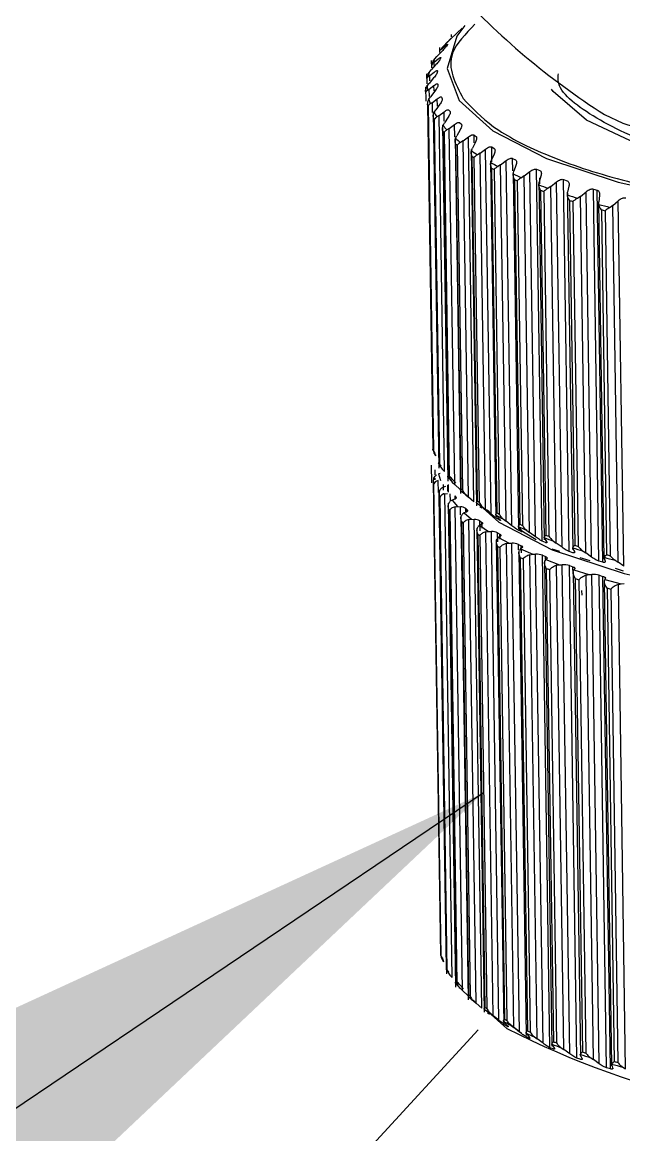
# Model space of a CAD drawing. Header units: millimetres. Extents: x 0 to 279, y 0 to 216.
# Drawn here: x 53.521 to 55.725, y 132.041 to 136.119 of the extents above; entities that cross this region are included whole.
import ezdxf

# ---------------------------------------------------------------- set-up
doc = ezdxf.new("R2010")
doc.units = ezdxf.units.MM
doc.layers.add('DIM', color=1, linetype='Continuous')
doc.dimstyles.new('SLDDIMSTYLE1', dxfattribs={"dimtxt": 0.18, "dimasz": 3.302, "dimexe": 0, "dimexo": 0.0625, "dimgap": 0, "dimtad": 0, "dimtih": 1, "dimtoh": 1, "dimdec": 0, "dimrnd": 1e-09, "dimzin": 0, "dimdsep": 46, "dimtxsty": 'Standard', "dimsah": 1, "dimcen": 0.09, "dimadec": 0, "dimazin": 0, "dimtfac": 3.302, "dimtdec": 0, "dimtofl": 0, "dimtmove": 0, "dimatfit": 3, "dimfxl": 0, "dimfrac": 2, "dimtolj": 1, "dimtzin": 0, "dimarcsym": 0})

msp = doc.modelspace()

# ---------------------------------------------------------------- linework, layer by layer
at = {"color": 7, "linetype": 'Continuous', "lineweight": 25}
for p, q in [((55.1325, 136.0982), (55.0714, 136.0407)), ((55.0926, 136.0747), (55.0928, 136.0656)), ((55.0654, 136.0335), (55.0739, 136.0419)), ((55.0929, 136.0606), (55.0739, 136.0419)), ((55.0792, 136.0377), (55.0754, 136.0318)), ((55.0321, 135.9848), (55.0401, 135.9934)), ((55.0585, 136.0125), (55.0401, 135.9934)), ((55.0498, 136.0271), (55.0501, 136.0097)), ((55.058, 136.0214), (55.0526, 136.017)), ((55.058, 136.0214), (55.0717, 136.0332)), ((55.0369, 135.964), (55.0193, 135.9445)), ((55.0197, 135.9789), (55.0202, 135.9523)), ((55.0297, 135.9727), (55.0237, 135.9681)), ((55.0297, 135.9727), (55.0445, 135.9848)), ((55.0542, 135.9895), (55.052, 135.9836)), ((55.0026, 135.9303), (55.0032, 135.8933)), ((55.0145, 135.9237), (55.0079, 135.9189)), ((55.0118, 135.9357), (55.0193, 135.9445)), ((55.0284, 135.9153), (55.0118, 135.8954)), ((55.0145, 135.9237), (55.0304, 135.9361)), ((55.0422, 135.9411), (55.0416, 135.9352)), ((54.9986, 135.8817), (54.9994, 135.8305)), ((55.0047, 135.8864), (55.0118, 135.8954)), ((55.0125, 135.8746), (55.0054, 135.8697)), ((55.0125, 135.8746), (55.0295, 135.8875)), ((55.0432, 135.8928), (55.0442, 135.8869)), ((55.011, 135.8373), (55.0174, 135.8464)), ((55.0331, 135.8667), (55.0174, 135.8464)), ((55.0238, 135.8258), (55.0416, 135.8391)), ((55.0573, 135.8448), (55.0599, 135.839)), ((55.0064, 135.8169), (55.0257, 134.5547)), ((55.0081, 135.8115), (55.0274, 134.5492)), ((55.0238, 135.8258), (55.0161, 135.8208)), ((55.0268, 135.7907), (55.0468, 134.4849)), ((55.0304, 135.7887), (55.0363, 135.798)), ((55.0508, 135.8186), (55.0363, 135.798)), ((55.0482, 135.7776), (55.0668, 135.7914)), ((55.0843, 135.7975), (55.0885, 135.7918)), ((55.0275, 135.7682), (55.0468, 134.5057)), ((55.0306, 135.7629), (55.0499, 134.5003)), ((55.0482, 135.7776), (55.04, 135.7724)), ((55.0682, 134.4723), (55.0482, 135.7776)), ((55.063, 135.7409), (55.0682, 135.7503)), ((55.0816, 135.7712), (55.0682, 135.7503)), ((55.1241, 135.7511), (55.1299, 135.7455)), ((55.6541, 135.7813), (55.7214, 135.7491)), ((55.0605, 135.7435), (55.0804, 134.4374)), ((55.0617, 135.7204), (55.081, 134.4575)), ((55.0663, 135.7151), (55.0856, 134.4522)), ((55.0857, 135.7303), (55.0771, 135.7249)), ((55.0857, 135.7303), (55.1049, 135.7445)), ((55.1056, 134.4247), (55.0857, 135.7303)), ((55.1252, 135.7248), (55.1131, 135.7036)), ((55.1069, 135.6975), (55.1269, 134.3911)), ((55.1086, 135.6942), (55.1131, 135.7036)), ((55.1088, 135.6736), (55.1281, 134.4105)), ((55.1149, 135.6685), (55.1341, 134.4053)), ((55.136, 135.6842), (55.127, 135.6786)), ((55.136, 135.6842), (55.1557, 135.6989)), ((55.1558, 134.3782), (55.136, 135.6842)), ((55.1761, 134.3608), (55.1557, 135.6989)), ((55.1813, 135.6798), (55.1706, 135.6583)), ((55.1766, 135.7059), (55.1838, 135.7005)), ((55.1659, 135.6528), (55.1858, 134.3461)), ((55.1668, 135.6488), (55.1706, 135.6583)), ((55.1687, 135.6283), (55.1879, 134.3648)), ((55.1987, 135.6396), (55.1895, 135.6337)), ((55.1987, 135.6396), (55.2189, 135.6547)), ((55.2186, 134.3333), (55.1987, 135.6396)), ((55.2393, 134.3163), (55.2189, 135.6547)), ((55.2497, 135.6363), (55.2404, 135.6147)), ((55.2412, 135.6623), (55.2499, 135.6571)), ((55.1761, 135.6233), (55.1953, 134.3598)), ((55.237, 135.6098), (55.2568, 134.3028)), ((55.2374, 135.605), (55.2404, 135.6147)), ((55.2737, 135.5967), (55.2641, 135.5906)), ((55.2737, 135.5967), (55.2941, 135.6123)), ((55.2935, 134.2901), (55.2737, 135.5967)), ((55.3144, 134.2736), (55.2941, 135.6123)), ((55.3178, 135.6204), (55.3279, 135.6154)), ((55.3299, 135.5947), (55.3221, 135.5729)), ((55.2408, 135.5846), (55.26, 134.3209)), ((55.2496, 135.5799), (55.2688, 134.3161)), ((55.3197, 135.5687), (55.3395, 134.2615)), ((55.3199, 135.5632), (55.3221, 135.5729)), ((55.3602, 135.5558), (55.3505, 135.5495)), ((55.3602, 135.5558), (55.3809, 135.5719)), ((55.38, 134.249), (55.3602, 135.5558)), ((55.4011, 134.2329), (55.3809, 135.5719)), ((55.4057, 135.5806), (55.4172, 135.5759)), ((55.4263, 134.2168), (55.4057, 135.5806)), ((55.4215, 135.5553), (55.4152, 135.5333)), ((55.3249, 135.5429), (55.344, 134.2789)), ((55.3349, 135.5384), (55.3541, 134.2743)), ((55.4137, 135.5236), (55.4152, 135.5333)), ((55.4137, 135.5298), (55.4145, 135.4754)), ((55.4203, 135.5034), (55.4394, 134.2391)), ((55.458, 135.5172), (55.4481, 135.5106)), ((55.458, 135.5172), (55.4786, 135.5338)), ((55.4777, 134.2101), (55.458, 135.5172)), ((55.4988, 134.1945), (55.4786, 135.5338)), ((55.5045, 135.5431), (55.5173, 135.5386)), ((55.5251, 134.179), (55.5045, 135.5431)), ((55.5238, 135.5182), (55.5191, 135.4961)), ((55.6136, 135.5081), (55.6276, 135.504)), ((55.6341, 134.1437), (55.6136, 135.5081)), ((55.648, 134.1396), (55.6276, 135.504)), ((55.4145, 135.4754), (55.4335, 134.2223)), ((55.4315, 135.4991), (55.4506, 134.2349)), ((55.5183, 135.4934), (55.5191, 135.4408)), ((55.5184, 135.4864), (55.5191, 135.4961)), ((55.5265, 135.4663), (55.5455, 134.2018)), ((55.5663, 135.4811), (55.5563, 135.4743)), ((55.5663, 135.4811), (55.5868, 135.4981)), ((55.5859, 134.1737), (55.5663, 135.4811)), ((55.607, 134.1586), (55.5868, 135.4981)), ((55.6362, 135.4837), (55.6332, 135.4615)), ((55.6844, 135.4477), (55.7048, 135.4652)), ((55.7248, 134.1255), (55.7048, 135.4652)), ((55.5191, 135.4408), (55.538, 134.1856)), ((55.5389, 135.4624), (55.5579, 134.1979)), ((55.6329, 135.4596), (55.6525, 134.1515)), ((55.6332, 135.4518), (55.6332, 135.4615)), ((55.6428, 135.432), (55.6617, 134.1673)), ((55.6563, 135.4284), (55.6753, 134.1636)), ((55.6844, 135.4477), (55.6745, 135.4407)), ((55.704, 134.1401), (55.6844, 135.4477)), ((55.0198, 134.4955), (55.0208, 134.4313)), ((55.0562, 134.4928), (55.0502, 134.4971)), ((55.0528, 134.4654), (55.0463, 134.4636)), ((55.0463, 134.4636), (55.0537, 134.4395)), ((55.0598, 134.4806), (55.0682, 134.4723)), ((55.0881, 134.4447), (55.0828, 134.4489)), ((55.0541, 132.7003), (55.0276, 134.4327)), ((55.0558, 132.6948), (55.0293, 134.4273)), ((55.048, 134.4039), (55.0751, 132.6301)), ((55.0646, 134.415), (55.0574, 134.4112)), ((55.0722, 134.4173), (55.0646, 134.415)), ((55.0968, 134.4328), (55.1056, 134.4247)), ((55.1093, 134.4294), (55.1051, 134.4352)), ((55.1253, 134.4067), (55.1056, 134.4247)), ((55.0751, 132.6509), (55.0486, 134.3837)), ((55.0783, 132.6454), (55.0518, 134.3783)), ((55.0694, 134.3907), (55.0785, 134.3911)), ((55.0965, 132.6174), (55.0694, 134.3907)), ((55.096, 134.3671), (55.0894, 134.3632)), ((55.1029, 134.3696), (55.096, 134.3671)), ((55.096, 134.3671), (55.1163, 134.3437)), ((55.1059, 134.3836), (55.1101, 134.3778)), ((55.133, 134.3978), (55.1283, 134.4019)), ((55.1506, 134.3829), (55.1449, 134.3885)), ((55.1467, 134.3862), (55.1558, 134.3782)), ((55.1761, 134.3608), (55.1558, 134.3782)), ((55.0817, 134.3564), (55.1088, 132.5822)), ((55.0828, 134.3355), (55.1093, 132.6022)), ((55.0874, 134.3302), (55.1139, 132.5969)), ((55.1068, 134.3431), (55.1163, 134.3437)), ((55.1339, 132.5693), (55.1068, 134.3431)), ((55.1163, 134.3437), (55.1263, 134.3428)), ((55.1465, 134.3229), (55.1402, 134.3202)), ((55.1457, 134.3369), (55.1514, 134.3313)), ((55.1905, 134.3522), (55.1865, 134.3562)), ((55.2045, 134.3375), (55.1973, 134.343)), ((55.1987, 134.3478), (55.2676, 134.287)), ((55.2091, 134.341), (55.2186, 134.3333)), ((55.2393, 134.3163), (55.2186, 134.3333)), ((55.1281, 134.3101), (55.1552, 132.5354)), ((55.13, 134.2884), (55.1564, 132.5547)), ((55.1402, 134.3202), (55.1342, 134.3162)), ((55.136, 134.2833), (55.1624, 132.5495)), ((55.1402, 134.3202), (55.1668, 134.2975)), ((55.1571, 134.2967), (55.1668, 134.2975)), ((55.1841, 132.5224), (55.1571, 134.2967)), ((55.1668, 134.2975), (55.1771, 134.2968)), ((55.2044, 132.505), (55.1771, 134.2968)), ((55.1981, 134.2914), (55.2053, 134.2859)), ((55.2603, 134.3082), (55.257, 134.3121)), ((55.2603, 134.3082), (55.27, 134.2978)), ((55.2706, 134.2938), (55.2619, 134.299)), ((55.2837, 134.2976), (55.2935, 134.2901)), ((55.3144, 134.2736), (55.2935, 134.2901)), ((55.187, 134.2651), (55.214, 132.49)), ((55.1898, 134.2427), (55.2162, 132.5086)), ((55.197, 134.2747), (55.1917, 134.2706)), ((55.2026, 134.2775), (55.197, 134.2747)), ((55.197, 134.2747), (55.2297, 134.2528)), ((55.2198, 134.2517), (55.2297, 134.2528)), ((55.2468, 132.4771), (55.2198, 134.2517)), ((55.2297, 134.2528), (55.2402, 134.2523)), ((55.2675, 132.4601), (55.2402, 134.2523)), ((55.2627, 134.2474), (55.2714, 134.2422)), ((55.3486, 134.2519), (55.3384, 134.2569)), ((55.3419, 134.2661), (55.3395, 134.27)), ((55.3411, 134.2607), (55.4041, 134.2225)), ((55.3419, 134.2661), (55.3502, 134.2559)), ((55.3701, 134.2562), (55.38, 134.249)), ((55.4011, 134.2329), (55.38, 134.249)), ((55.1972, 134.2378), (55.2236, 132.5036)), ((55.258, 134.2218), (55.285, 132.4463)), ((55.2661, 134.2309), (55.2615, 134.2266)), ((55.2619, 134.1988), (55.2882, 132.4643)), ((55.271, 134.2337), (55.2661, 134.2309)), ((55.2661, 134.2309), (55.3048, 134.2098)), ((55.2947, 134.2085), (55.3048, 134.2098)), ((55.3216, 132.4335), (55.2947, 134.2085)), ((55.3048, 134.2098), (55.3154, 134.2096)), ((55.3426, 132.417), (55.3154, 134.2096)), ((55.3392, 134.2052), (55.3493, 134.2002)), ((55.4378, 134.212), (55.4263, 134.2168)), ((55.435, 134.2263), (55.4333, 134.2301)), ((55.435, 134.2263), (55.4417, 134.2161)), ((55.4676, 134.2171), (55.4777, 134.2101)), ((55.4988, 134.1945), (55.4777, 134.2101)), ((55.2706, 134.194), (55.297, 132.4595)), ((55.3408, 134.1804), (55.3677, 132.4045)), ((55.347, 134.1889), (55.3432, 134.1845)), ((55.3512, 134.1919), (55.347, 134.1889)), ((55.347, 134.1889), (55.3914, 134.1689)), ((55.3813, 134.1673), (55.3914, 134.1689)), ((55.4081, 132.3919), (55.3813, 134.1673)), ((55.3914, 134.1689), (55.4021, 134.1689)), ((55.4292, 132.3759), (55.4021, 134.1689)), ((55.4271, 134.1651), (55.4386, 134.1604)), ((55.4544, 132.3597), (55.4271, 134.1651)), ((55.4611, 134.189), (55.4899, 134.1801)), ((55.5378, 134.1745), (55.5251, 134.179)), ((55.5388, 134.1888), (55.5379, 134.1927)), ((55.5388, 134.1888), (55.5439, 134.1788)), ((55.5643, 134.1572), (55.6009, 134.146)), ((55.5758, 134.1805), (55.5859, 134.1737)), ((55.607, 134.1586), (55.5859, 134.1737)), ((55.6528, 134.154), (55.6527, 134.1579)), ((55.3459, 134.1568), (55.3721, 132.4219)), ((55.3559, 134.1522), (55.3822, 132.4173)), ((55.4347, 134.1412), (55.4615, 132.365)), ((55.4393, 134.1491), (55.4362, 134.1446)), ((55.4427, 134.1521), (55.4393, 134.1491)), ((55.4393, 134.1491), (55.4891, 134.1302)), ((55.4412, 134.117), (55.4674, 132.3817)), ((55.4789, 134.1284), (55.4891, 134.1302)), ((55.5057, 132.3527), (55.4789, 134.1284)), ((55.4891, 134.1302), (55.4998, 134.1305)), ((55.5268, 132.3371), (55.4998, 134.1305)), ((55.5258, 134.1273), (55.5386, 134.1229)), ((55.553, 132.3216), (55.5258, 134.1273)), ((55.648, 134.1396), (55.6341, 134.1437)), ((55.6528, 134.154), (55.6563, 134.1441)), ((55.6938, 134.1174), (55.723, 134.1084)), ((55.6939, 134.1467), (55.704, 134.1401)), ((55.7248, 134.1255), (55.704, 134.1401)), ((55.4525, 134.1127), (55.4787, 132.3774)), ((55.5392, 134.1045), (55.566, 132.3279)), ((55.5424, 134.1116), (55.54, 134.1072)), ((55.5449, 134.1148), (55.5424, 134.1116)), ((55.5424, 134.1116), (55.5972, 134.0941)), ((55.5473, 134.0797), (55.5735, 132.3441)), ((55.5598, 134.0757), (55.5859, 132.3401)), ((55.5872, 134.0921), (55.5972, 134.0941)), ((55.6139, 132.316), (55.5872, 134.0921)), ((55.5972, 134.0941), (55.6079, 134.0946)), ((55.6349, 132.3009), (55.6079, 134.0946)), ((55.6348, 134.0921), (55.6488, 134.0879)), ((55.662, 132.286), (55.6348, 134.0921)), ((55.6759, 132.2819), (55.6488, 134.0879)), ((55.6556, 134.0769), (55.654, 134.0724)), ((55.6573, 134.08), (55.6556, 134.0769)), ((55.6556, 134.0769), (55.7152, 134.0607)), ((55.5706, 134.0355), (55.5708, 134.0193)), ((55.6537, 134.0704), (55.6804, 132.2936)), ((55.6636, 134.0451), (55.6896, 132.3092)), ((55.6771, 134.0414), (55.7031, 132.3055)), ((55.7053, 134.0585), (55.7152, 134.0607)), ((55.7319, 132.2821), (55.7053, 134.0585)), ((55.7152, 134.0607), (55.7258, 134.0614)), ((55.0845, 132.638), (55.0785, 132.6423)), ((55.0881, 132.6257), (55.0965, 132.6174)), ((55.1165, 132.5896), (55.1111, 132.5937)), ((55.1251, 132.5774), (55.1339, 132.5693)), ((55.1376, 132.5744), (55.1334, 132.5803)), ((55.1536, 132.5514), (55.1339, 132.5693)), ((55.1613, 132.5421), (55.1566, 132.5462)), ((55.1789, 132.5274), (55.1732, 132.5331)), ((55.175, 132.5303), (55.1841, 132.5224)), ((55.2044, 132.505), (55.1841, 132.5224)), ((55.2187, 132.4961), (55.2148, 132.5001)), ((55.2328, 132.4817), (55.2255, 132.4872)), ((55.2277, 132.4912), (55.2965, 132.4305)), ((55.2374, 132.4848), (55.2468, 132.4771)), ((55.2675, 132.4601), (55.2468, 132.4771)), ((55.2885, 132.4517), (55.2852, 132.4556)), ((55.2885, 132.4517), (55.2982, 132.4414)), ((55.349, 132.4134), (55.2979, 132.4534)), ((55.192, 132.4251), (54.7915, 131.9901)), ((55.2988, 132.4375), (55.2901, 132.4428)), ((55.3119, 132.4409), (55.3216, 132.4335)), ((55.3426, 132.417), (55.3216, 132.4335)), ((55.3701, 132.4093), (55.3676, 132.4131)), ((55.3701, 132.4093), (55.3783, 132.3991)), ((55.3767, 132.3952), (55.3666, 132.4002)), ((55.3982, 132.3992), (55.4081, 132.3919)), ((55.4292, 132.3759), (55.4081, 132.3919)), ((55.463, 132.369), (55.4613, 132.3728)), ((55.463, 132.369), (55.4697, 132.359)), ((55.4659, 132.355), (55.4544, 132.3597)), ((55.4957, 132.3597), (55.5057, 132.3527)), ((55.5268, 132.3371), (55.5057, 132.3527)), ((55.5668, 132.3312), (55.5658, 132.335)), ((55.5668, 132.3312), (55.5719, 132.3213)), ((55.6037, 132.3227), (55.6139, 132.316)), ((55.5658, 132.3171), (55.553, 132.3216)), ((55.6349, 132.3009), (55.6139, 132.316)), ((55.6759, 132.2819), (55.662, 132.286)), ((55.6807, 132.2961), (55.6805, 132.2999)), ((55.6807, 132.2961), (55.6842, 132.2862)), ((55.7217, 132.2886), (55.7319, 132.2821))]:
    msp.add_line(p, q, dxfattribs=at)
at = {"color": 8, "linetype": 'Continuous', "lineweight": 25}
for p, q in [((55.0299, 135.9615), (55.0297, 135.9727)), ((55.0148, 135.9051), (55.0145, 135.9237)), ((55.0129, 135.8478), (55.0125, 135.8746)), ((55.0298, 135.8678), (55.0295, 135.8875)), ((55.042, 135.8124), (55.0416, 135.8391)), ((55.0243, 135.789), (55.0238, 135.8258)), ((55.0673, 135.7565), (55.0668, 135.7914)), ((55.1056, 135.6996), (55.1049, 135.7445)), ((55.177, 135.6773), (55.1766, 135.7059)), ((55.2421, 135.6073), (55.2412, 135.6623)), ((55.3185, 135.5744), (55.3178, 135.6204)), ((55.4179, 135.5269), (55.4176, 135.5495)), ((55.0342, 134.4596), (55.0339, 134.4784)), ((55.0344, 134.4418), (55.0343, 134.4479)), ((55.0457, 134.3952), (55.045, 134.4393)), ((55.0632, 134.4242), (55.0635, 134.4033)), ((55.079, 134.422), (55.0793, 134.4)), ((55.0815, 134.4244), (55.0819, 134.3965)), ((55.0637, 134.3931), (55.0638, 134.3879)), ((55.0882, 134.3899), (55.0886, 134.3648)), ((55.1059, 134.3836), (55.1061, 134.372)), ((55.1101, 134.3753), (55.1101, 134.3778)), ((55.1267, 134.3131), (55.1263, 134.3428)), ((55.1459, 134.3234), (55.1457, 134.3369)), ((55.1515, 134.3271), (55.1514, 134.3313)), ((55.1987, 134.2542), (55.1981, 134.2914)), ((55.2057, 134.2644), (55.2053, 134.2859)), ((55.2632, 134.2147), (55.2627, 134.2474)), ((55.2717, 134.2247), (55.2714, 134.2422)), ((55.3486, 134.2519), (55.3485, 134.255)), ((55.3395, 134.1846), (55.3392, 134.2052)), ((55.3497, 134.174), (55.3493, 134.2002)), ((55.4387, 134.1502), (55.4386, 134.1604)), ((55.5388, 134.1099), (55.5386, 134.1229)), ((55.3767, 132.3952), (55.3766, 132.3983))]:
    msp.add_line(p, q, dxfattribs=at)
at = {"color": 8, "linetype": 'Continuous', "lineweight": 25, "flags": 128}
msp.add_lwpolyline([(55.1422, 136.1074), (55.113, 136.0686), (55.0775, 135.9499), (55.122, 135.8327), (55.2448, 135.7213), (55.4414, 135.6201), (55.7043, 135.5331), (56.0234, 135.4635), (56.3865, 135.4142), (56.7794, 135.3871), (57.1869, 135.3832), (57.5932, 135.4027), (57.9826, 135.4447), (58.3399, 135.5078), (58.6513, 135.5894), (58.9049, 135.6862), (59.091, 135.7947), (59.2024, 135.9105), (59.2351, 136.0292), (59.188, 136.1462), (59.188, 136.1462)], dxfattribs=at)
at = {"color": 7, "linetype": 'Continuous', "lineweight": 25, "flags": 128}
for points in [[(57.5191, 135.5083), (57.1331, 135.4914), (56.7483, 135.4999), (56.3841, 135.5333), (56.059, 135.5899), (55.7892, 135.6668), (55.5883, 135.7602), (55.4664, 135.8653), (55.4604, 135.8738)], [(55.2676, 134.287), (55.463, 134.1857), (55.7258, 134.098), (56.0447, 134.028), (56.4075, 133.9783), (56.8002, 133.951), (57.2074, 133.947), (57.6135, 133.9667), (58.0026, 134.0091), (58.3596, 134.0726), (58.6708, 134.1547), (58.9243, 134.2524), (59.1102, 134.3616), (59.1919, 134.4375)], [(55.1101, 134.3778), (55.1106, 134.3768), (55.1107, 134.3757), (55.1105, 134.3746), (55.1097, 134.3735), (55.1086, 134.3725), (55.1071, 134.3714), (55.1052, 134.3705), (55.1029, 134.3696)], [(55.1514, 134.3313), (55.1523, 134.3302), (55.1527, 134.3291), (55.1527, 134.328), (55.1523, 134.327), (55.1514, 134.3259), (55.1502, 134.3248), (55.1485, 134.3238), (55.1465, 134.3229)], [(55.2053, 134.2859), (55.2064, 134.2849), (55.2072, 134.2839), (55.2074, 134.2828), (55.2073, 134.2817), (55.2068, 134.2806), (55.2058, 134.2795), (55.2044, 134.2785), (55.2026, 134.2775)], [(55.2714, 134.2422), (55.2728, 134.2412), (55.2738, 134.2401), (55.2744, 134.2391), (55.2746, 134.238), (55.2743, 134.2369), (55.2736, 134.2358), (55.2725, 134.2348), (55.271, 134.2337)], [(55.3493, 134.2002), (55.351, 134.1993), (55.3523, 134.1983), (55.3531, 134.1972), (55.3536, 134.1962), (55.3536, 134.1951), (55.3532, 134.194), (55.3524, 134.1929), (55.3512, 134.1919)], [(55.4386, 134.1604), (55.4405, 134.1595), (55.442, 134.1585), (55.4432, 134.1575), (55.4439, 134.1564), (55.4442, 134.1554), (55.4441, 134.1543), (55.4436, 134.1532), (55.4427, 134.1521)], [(55.5386, 134.1229), (55.5408, 134.122), (55.5426, 134.1211), (55.544, 134.1201), (55.545, 134.1191), (55.5456, 134.118), (55.5458, 134.1169), (55.5456, 134.1158), (55.5449, 134.1148)], [(55.6488, 134.0879), (55.6512, 134.0872), (55.6533, 134.0863), (55.6549, 134.0853), (55.6562, 134.0843), (55.6571, 134.0833), (55.6576, 134.0822), (55.6577, 134.0811), (55.6573, 134.08)]]:
    msp.add_lwpolyline(points, dxfattribs=at)
at = {"color": 7, "linetype": 'Continuous', "lineweight": 25}
for centre, radius, start, end in [((57.1268, 138.0899), 2.7383, 222.3379, 237.4648), ((55.3392, 135.8077), 0.3549, 140.4933, 143.863), ((55.2485, 135.8482), 0.2538, 152.6453, 154.0256), ((55.2539, 135.863), 0.2531, 151.2237, 155.4466), ((55.197, 135.8679), 0.1986, 166.1202, 167.7464), ((55.2026, 135.8826), 0.198, 164.4469, 169.4215), ((55.1872, 135.8849), 0.1825, 179.5139, 184.7689), ((55.1816, 135.8702), 0.1829, 181.2802, 182.9981), ((55.2081, 135.8893), 0.2039, 194.7609, 199.642), ((55.2026, 135.8746), 0.2045, 196.4004, 197.9961), ((55.2588, 135.9006), 0.2665, 209.7821, 211.1196), ((55.2642, 135.9152), 0.2658, 208.4087, 212.5002), ((55.3476, 135.9663), 0.3771, 220.6965, 221.7581), ((55.3527, 135.9806), 0.376, 219.6071, 222.8546), ((55.4697, 136.1013), 0.5442, 228.4307, 230.9696), ((55.4649, 136.0873), 0.5458, 229.2819, 230.1118), ((55.6098, 136.2894), 0.7789, 235.3364, 237.336), ((55.6054, 136.2759), 0.7812, 236.0065, 236.6601), ((55.7672, 136.5531), 1.086, 240.8026, 242.4051), ((55.7632, 136.5403), 1.0892, 241.3394, 241.8633), ((55.9352, 136.8956), 1.4676, 245.2121, 246.5234), ((55.9317, 136.8838), 1.4719, 245.6512, 246.0799), ((56.107, 137.3151), 1.921, 248.8451, 249.9412), ((56.104, 137.3046), 1.9266, 249.2121, 249.5704), ((56.2761, 137.8048), 2.4391, 251.902, 252.837), ((56.2736, 137.7956), 2.4462, 252.215, 252.5207), ((56.4364, 138.3529), 3.0103, 254.5258, 255.3386), ((56.4344, 138.3454), 3.019, 254.7979, 255.0636), ((55.2243, 134.6128), 0.2069, 196.2959, 197.8821), ((55.2304, 134.5983), 0.2064, 194.6639, 199.5154), ((55.2804, 134.6385), 0.2688, 209.6111, 210.9438), ((55.2863, 134.6239), 0.2681, 208.2388, 212.3154), ((55.369, 134.7036), 0.3788, 220.4985, 221.5589), ((55.3747, 134.6888), 0.3778, 219.4056, 222.6496), ((55.2264, 134.4908), 0.2071, 196.2859, 197.8712), ((55.4861, 134.8235), 0.5465, 229.0827, 229.9135), ((55.2825, 134.5166), 0.269, 209.5947, 210.9269), ((55.4914, 134.8083), 0.545, 228.226, 230.7675), ((55.6264, 135.0104), 0.7804, 235.8191, 236.4744), ((55.3711, 134.5815), 0.379, 220.4794, 221.5397), ((55.1259, 134.3065), 0.0363, 56.9075, 89.3957), ((55.6312, 134.9947), 0.7781, 235.1428, 237.1477), ((55.7839, 135.2725), 1.0863, 241.1688, 241.6946), ((55.4881, 134.7014), 0.5466, 229.0635, 229.8944), ((55.1769, 134.2523), 0.0445, 61.4917, 89.736), ((55.7883, 135.2559), 1.083, 240.626, 242.2347), ((55.6284, 134.8882), 0.7804, 235.801, 236.4565), ((55.2405, 134.1991), 0.0532, 65.2884, 90.2842), ((55.9559, 135.5953), 1.4616, 245.0539, 246.3714), ((55.952, 135.6129), 1.466, 245.4986, 245.9293), ((56.124, 136.0298), 1.9171, 249.0771, 249.4373), ((55.7858, 135.15), 1.086, 241.1524, 241.6784), ((55.3165, 134.1475), 0.0621, 68.4892, 90.9802), ((56.1274, 136.0109), 1.9113, 248.705, 249.8071), ((56.2933, 136.5165), 2.4324, 252.0966, 252.404), ((55.4043, 134.098), 0.0709, 71.2325, 91.7852), ((56.2962, 136.4961), 2.4251, 251.779, 252.7195), ((56.4561, 137.0392), 2.9913, 254.4186, 255.2364), ((56.4537, 137.0613), 3.0004, 254.6948, 254.9621), ((55.9539, 135.4901), 1.4654, 245.4839, 245.9148), ((56.1259, 135.9067), 1.9162, 249.0641, 249.4245), ((55.5035, 134.0513), 0.0792, 73.6198, 92.6755), ((56.2952, 136.3929), 2.4311, 252.0852, 252.3928), ((55.6134, 134.0079), 0.0868, 75.7263, 93.6372), ((56.4556, 136.9372), 2.9986, 254.6848, 254.9523), ((55.2563, 132.7589), 0.2105, 196.1448, 197.7173), ((55.2624, 132.7444), 0.21, 194.527, 199.3365), ((55.3123, 132.7843), 0.2721, 209.3633, 210.689), ((55.3181, 132.7697), 0.2714, 207.9982, 212.0533), ((55.4006, 132.8485), 0.3814, 220.2104, 221.2691), ((55.4062, 132.8337), 0.3804, 219.1194, 222.3581), ((55.5172, 132.9668), 0.5478, 228.7923, 229.6242), ((55.5225, 132.9517), 0.5462, 227.9343, 230.4795), ((55.662, 133.1356), 0.7771, 234.8665, 236.8789), ((55.6571, 133.1513), 0.7794, 235.5452, 236.203), ((55.8186, 133.3934), 1.0789, 240.3734, 241.9909), ((55.8142, 133.4099), 1.0821, 240.9192, 241.4479), ((56.7169, 135.1999), 3.1124, 242.8462, 272.5886), ((55.9857, 133.7283), 1.4532, 244.8274, 246.1539), ((55.9818, 133.7459), 1.4576, 245.2752, 245.7087), ((56.1567, 134.1385), 1.8977, 248.5044, 249.6149), ((56.1533, 134.1573), 1.9035, 248.8793, 249.2423), ((56.325, 134.6174), 2.4053, 251.6026, 252.551), ((56.3221, 134.6377), 2.4126, 251.9229, 252.2329), ((56.4845, 135.1534), 2.9646, 254.2648, 255.0899), ((56.4821, 135.1753), 2.9737, 254.5435, 254.8132)]:
    msp.add_arc(centre, radius, start, end, dxfattribs=at)
at = {"color": 8, "linetype": 'Continuous', "lineweight": 25}
msp.add_arc((57.1004, 139.8353), 4.3126, 251.3518, 289.6121, dxfattribs=at)
for points, knots in [([(55.1796, 136.1127), (55.1453, 136.0771), (55.0582, 135.9867), (55.1071, 135.8953), (55.1368, 135.8399)], [0, 0, 0, 0, 0.393671, 1, 1, 1, 1]), ([(58.8302, 136.0138), (58.833, 136.005), (58.8517, 135.9476), (58.7439, 135.8384), (58.4951, 135.7034), (58.1141, 135.5968), (57.671, 135.5286), (57.1925, 135.4983), (56.6976, 135.5082), (56.2252, 135.563), (55.8358, 135.6578), (55.5918, 135.7785), (55.4777, 135.8733), (55.4849, 135.9242), (55.4857, 135.9304)], [0, 0, 0, 0, 0.017962, 0.116536, 0.218223, 0.318329, 0.412571, 0.502236, 0.598837, 0.699991, 0.801146, 0.897747, 0.987412, 1, 1, 1, 1])]:
    msp.add_open_spline(points, degree=3, knots=knots, dxfattribs=at)
at = {"color": 7, "linetype": 'Continuous', "lineweight": 25}
for points, knots in [([(55.0717, 136.0332), (55.073, 136.0344), (55.0757, 136.0366), (55.0785, 136.0387), (55.0801, 136.0394), (55.0795, 136.0382), (55.0792, 136.0377)], [0, 0, 0, 0, 0.258794, 0.499128, 0.756621, 1, 1, 1, 1]), ([(55.0526, 136.017), (55.0517, 136.016), (55.0493, 136.0134), (55.0502, 136.0102), (55.0508, 136.0083)], [0, 0, 0, 0, 0.406364, 1, 1, 1, 1]), ([(55.0754, 136.0318), (55.0749, 136.031), (55.0736, 136.0292), (55.0698, 136.0247), (55.0647, 136.0191), (55.0606, 136.0147), (55.0585, 136.0125)], [0, 0, 0, 0, 0.216357, 0.445782, 0.71228, 1, 1, 1, 1]), ([(55.0237, 135.9681), (55.0225, 135.9671), (55.0196, 135.9644), (55.02, 135.9612), (55.0203, 135.9593)], [0, 0, 0, 0, 0.406364, 1, 1, 1, 1]), ([(55.023, 135.9648), (55.024, 135.969), (55.0255, 135.9761), (55.0302, 135.9823), (55.0321, 135.9848)], [0, 0, 0, 0, 0.593636, 1, 1, 1, 1]), ([(55.052, 135.9836), (55.0516, 135.9828), (55.0508, 135.981), (55.0475, 135.9764), (55.0429, 135.9707), (55.0389, 135.9663), (55.0369, 135.964)], [0, 0, 0, 0, 0.216357, 0.445782, 0.71228, 1, 1, 1, 1]), ([(55.0445, 135.9848), (55.0461, 135.986), (55.049, 135.9883), (55.0523, 135.9905), (55.0545, 135.9913), (55.0543, 135.9901), (55.0542, 135.9895)], [0, 0, 0, 0, 0.258795, 0.499128, 0.756621, 1, 1, 1, 1]), ([(55.0079, 135.9189), (55.0065, 135.9178), (55.0031, 135.9151), (55.003, 135.9119), (55.0029, 135.91)], [0, 0, 0, 0, 0.406364, 1, 1, 1, 1]), ([(55.0042, 135.9155), (55.0048, 135.9197), (55.0058, 135.9269), (55.0101, 135.9331), (55.0118, 135.9357)], [0, 0, 0, 0, 0.5936359, 1, 1, 1, 1]), ([(55.0416, 135.9352), (55.0414, 135.9344), (55.0409, 135.9326), (55.0382, 135.9279), (55.034, 135.9221), (55.0303, 135.9176), (55.0284, 135.9153)], [0, 0, 0, 0, 0.2163567, 0.4457821, 0.7122805, 1, 1, 1, 1]), ([(55.0304, 135.9361), (55.0321, 135.9374), (55.0353, 135.9398), (55.0391, 135.942), (55.0419, 135.9429), (55.0421, 135.9417), (55.0422, 135.9411)], [0, 0, 0, 0, 0.258795, 0.499128, 0.756621, 1, 1, 1, 1]), ([(54.9987, 135.8661), (54.999, 135.8703), (54.9994, 135.8775), (55.0032, 135.8838), (55.0047, 135.8864)], [0, 0, 0, 0, 0.593636, 1, 1, 1, 1]), ([(55.0295, 135.8875), (55.0312, 135.8888), (55.0346, 135.8912), (55.0389, 135.8936), (55.0422, 135.8945), (55.0429, 135.8934), (55.0432, 135.8928)], [0, 0, 0, 0, 0.258795, 0.499128, 0.756621, 1, 1, 1, 1]), ([(55.0442, 135.8869), (55.0442, 135.886), (55.0441, 135.8843), (55.0419, 135.8796), (55.0383, 135.8737), (55.0348, 135.8691), (55.0331, 135.8667)], [0, 0, 0, 0, 0.216357, 0.445782, 0.71228, 1, 1, 1, 1]), ([(55.0054, 135.8697), (55.0038, 135.8686), (54.9999, 135.8657), (54.9992, 135.8625), (54.9989, 135.8606)], [0, 0, 0, 0, 0.406364, 1, 1, 1, 1]), ([(55.0064, 135.8169), (55.0064, 135.8211), (55.0063, 135.8283), (55.0096, 135.8347), (55.011, 135.8373)], [0, 0, 0, 0, 0.593636, 1, 1, 1, 1]), ([(55.0416, 135.8391), (55.0435, 135.8404), (55.0471, 135.843), (55.0518, 135.8455), (55.0557, 135.8465), (55.0567, 135.8454), (55.0573, 135.8448)], [0, 0, 0, 0, 0.258795, 0.4991279, 0.7566212, 1, 1, 1, 1]), ([(55.0599, 135.839), (55.06, 135.8381), (55.0604, 135.8364), (55.0587, 135.8316), (55.0556, 135.8256), (55.0524, 135.821), (55.0508, 135.8186)], [0, 0, 0, 0, 0.216357, 0.445782, 0.71228, 1, 1, 1, 1]), ([(55.1368, 135.8399), (55.1693, 135.8049), (55.2364, 135.7328), (55.4284, 135.6329), (55.6918, 135.5428), (56.0237, 135.4698), (56.4034, 135.4188), (56.8062, 135.3929), (57.2077, 135.3896), (57.465, 135.4054), (57.5899, 135.413)], [0, 0, 0, 0, 0.116516, 0.240011, 0.368641, 0.5, 0.631359, 0.759989, 0.883484, 1, 1, 1, 1]), ([(55.0161, 135.8208), (55.0143, 135.8196), (55.0099, 135.8166), (55.0088, 135.8134), (55.0081, 135.8115)], [0, 0, 0, 0, 0.406364, 1, 1, 1, 1]), ([(55.0668, 135.7914), (55.069, 135.7929), (55.0732, 135.7958), (55.0784, 135.7982), (55.0823, 135.799), (55.0837, 135.798), (55.0843, 135.7975)], [0, 0, 0, 0, 0.28775, 0.55422, 0.783666, 1, 1, 1, 1]), ([(55.0885, 135.7918), (55.0888, 135.7909), (55.0895, 135.7892), (55.0884, 135.7844), (55.0859, 135.7783), (55.0831, 135.7736), (55.0816, 135.7712)], [0, 0, 0, 0, 0.216357, 0.445782, 0.71228, 1, 1, 1, 1]), ([(55.0275, 135.7682), (55.0271, 135.7725), (55.0265, 135.7796), (55.0293, 135.7861), (55.0304, 135.7887)], [0, 0, 0, 0, 0.593636, 1, 1, 1, 1]), ([(55.04, 135.7724), (55.0381, 135.7711), (55.0333, 135.7681), (55.0316, 135.7648), (55.0306, 135.7629)], [0, 0, 0, 0, 0.406364, 1, 1, 1, 1]), ([(55.1049, 135.7445), (55.1072, 135.7461), (55.1115, 135.7491), (55.1172, 135.7516), (55.1216, 135.7525), (55.1233, 135.7516), (55.1241, 135.7511)], [0, 0, 0, 0, 0.28775, 0.55422, 0.783666, 1, 1, 1, 1]), ([(55.0617, 135.7204), (55.061, 135.7246), (55.0599, 135.7317), (55.0621, 135.7382), (55.063, 135.7409)], [0, 0, 0, 0, 0.593636, 1, 1, 1, 1]), ([(55.0771, 135.7249), (55.075, 135.7236), (55.0698, 135.7204), (55.0676, 135.7171), (55.0663, 135.7151)], [0, 0, 0, 0, 0.406364, 1, 1, 1, 1]), ([(55.1299, 135.7455), (55.1304, 135.7447), (55.1315, 135.7429), (55.131, 135.7381), (55.129, 135.732), (55.1265, 135.7273), (55.1252, 135.7248)], [0, 0, 0, 0, 0.219436, 0.451726, 0.715439, 1, 1, 1, 1]), ([(55.1088, 135.6736), (55.1079, 135.6778), (55.1062, 135.6849), (55.1079, 135.6915), (55.1086, 135.6942)], [0, 0, 0, 0, 0.593636, 1, 1, 1, 1]), ([(55.127, 135.6786), (55.1247, 135.6772), (55.1191, 135.6739), (55.1165, 135.6705), (55.1149, 135.6685)], [0, 0, 0, 0, 0.4063641, 1, 1, 1, 1]), ([(55.1557, 135.6989), (55.1581, 135.7005), (55.1626, 135.7037), (55.1686, 135.7063), (55.1735, 135.7073), (55.1756, 135.7064), (55.1766, 135.7059)], [0, 0, 0, 0, 0.28775, 0.55422, 0.783666, 1, 1, 1, 1]), ([(55.1838, 135.7005), (55.1845, 135.6997), (55.186, 135.6979), (55.186, 135.6931), (55.1846, 135.6869), (55.1824, 135.6822), (55.1813, 135.6798)], [0, 0, 0, 0, 0.2228192, 0.4580113, 0.718705, 1, 1, 1, 1]), ([(55.1687, 135.6283), (55.1674, 135.6324), (55.1652, 135.6395), (55.1664, 135.6461), (55.1668, 135.6488)], [0, 0, 0, 0, 0.5936359, 1, 1, 1, 1]), ([(55.1895, 135.6337), (55.187, 135.6323), (55.1811, 135.6289), (55.178, 135.6254), (55.1761, 135.6233)], [0, 0, 0, 0, 0.406364, 1, 1, 1, 1]), ([(55.2189, 135.6547), (55.2213, 135.6564), (55.226, 135.6596), (55.2323, 135.6624), (55.2377, 135.6636), (55.2401, 135.6627), (55.2412, 135.6623)], [0, 0, 0, 0, 0.28775, 0.55422, 0.783666, 1, 1, 1, 1]), ([(55.2499, 135.6571), (55.2509, 135.6562), (55.2528, 135.6545), (55.2534, 135.6496), (55.2525, 135.6435), (55.2507, 135.6387), (55.2497, 135.6363)], [0, 0, 0, 0, 0.226656, 0.465275, 0.722414, 1, 1, 1, 1]), ([(55.2408, 135.5846), (55.2393, 135.5887), (55.2366, 135.5957), (55.2372, 135.6023), (55.2374, 135.605)], [0, 0, 0, 0, 0.593636, 1, 1, 1, 1]), ([(55.2641, 135.5906), (55.2616, 135.5891), (55.2554, 135.5856), (55.2517, 135.582), (55.2496, 135.5799)], [0, 0, 0, 0, 0.4063641, 1, 1, 1, 1]), ([(55.2941, 135.6123), (55.2966, 135.614), (55.3013, 135.6174), (55.308, 135.6203), (55.3137, 135.6216), (55.3165, 135.6208), (55.3178, 135.6204)], [0, 0, 0, 0, 0.28775, 0.55422, 0.783666, 1, 1, 1, 1]), ([(55.3279, 135.6154), (55.329, 135.6146), (55.3313, 135.6129), (55.3325, 135.6079), (55.3322, 135.6018), (55.3307, 135.5971), (55.3299, 135.5947)], [0, 0, 0, 0, 0.2310356, 0.4741125, 0.7269541, 1, 1, 1, 1]), ([(55.3249, 135.5429), (55.323, 135.547), (55.3199, 135.5539), (55.3199, 135.5605), (55.3199, 135.5632)], [0, 0, 0, 0, 0.5936359, 1, 1, 1, 1]), ([(55.3505, 135.5495), (55.3479, 135.548), (55.3414, 135.5442), (55.3373, 135.5406), (55.3349, 135.5384)], [0, 0, 0, 0, 0.406364, 1, 1, 1, 1]), ([(55.3809, 135.5719), (55.3834, 135.5737), (55.3881, 135.5772), (55.3951, 135.5803), (55.4012, 135.5817), (55.4042, 135.581), (55.4057, 135.5806)], [0, 0, 0, 0, 0.28775, 0.55422, 0.783666, 1, 1, 1, 1]), ([(55.4172, 135.5759), (55.4185, 135.5751), (55.4213, 135.5734), (55.4229, 135.5683), (55.4231, 135.5622), (55.422, 135.5576), (55.4215, 135.5553)], [0, 0, 0, 0, 0.236409, 0.485586, 0.733077, 1, 1, 1, 1]), ([(55.4203, 135.5034), (55.4181, 135.5074), (55.4145, 135.5143), (55.4139, 135.5209), (55.4137, 135.5236)], [0, 0, 0, 0, 0.593636, 1, 1, 1, 1]), ([(55.4481, 135.5106), (55.4454, 135.5091), (55.4387, 135.5052), (55.4342, 135.5014), (55.4315, 135.4991)], [0, 0, 0, 0, 0.406364, 1, 1, 1, 1]), ([(55.4786, 135.5338), (55.4811, 135.5356), (55.4859, 135.5392), (55.4931, 135.5425), (55.4996, 135.5441), (55.5029, 135.5434), (55.5045, 135.5431)], [0, 0, 0, 0, 0.28775, 0.55422, 0.783666, 1, 1, 1, 1]), ([(55.5173, 135.5386), (55.5188, 135.5378), (55.522, 135.5362), (55.5242, 135.5311), (55.5249, 135.525), (55.5242, 135.5205), (55.5238, 135.5182)], [0, 0, 0, 0, 0.241846, 0.497389, 0.739426, 1, 1, 1, 1]), ([(55.5868, 135.4981), (55.5893, 135.5001), (55.5941, 135.5038), (55.6015, 135.5072), (55.6082, 135.5089), (55.6118, 135.5083), (55.6136, 135.5081)], [0, 0, 0, 0, 0.28775, 0.55422, 0.783666, 1, 1, 1, 1]), ([(55.6276, 135.504), (55.6293, 135.5032), (55.6328, 135.5016), (55.6356, 135.4965), (55.6368, 135.4905), (55.6364, 135.486), (55.6362, 135.4837)], [0, 0, 0, 0, 0.243394, 0.500873, 0.741225, 1, 1, 1, 1]), ([(55.5265, 135.4663), (55.524, 135.4703), (55.52, 135.4771), (55.5189, 135.4837), (55.5184, 135.4864)], [0, 0, 0, 0, 0.593636, 1, 1, 1, 1]), ([(55.5563, 135.4743), (55.5535, 135.4727), (55.5466, 135.4686), (55.5418, 135.4647), (55.5389, 135.4624)], [0, 0, 0, 0, 0.406364, 1, 1, 1, 1]), ([(55.7048, 135.4652), (55.7072, 135.4672), (55.712, 135.471), (55.7195, 135.4746), (55.7265, 135.4765), (55.7303, 135.476), (55.7322, 135.4758)], [0, 0, 0, 0, 0.2877497, 0.5542199, 0.7836665, 1, 1, 1, 1]), ([(55.6428, 135.432), (55.6401, 135.4359), (55.6356, 135.4426), (55.6339, 135.4491), (55.6332, 135.4518)], [0, 0, 0, 0, 0.593636, 1, 1, 1, 1]), ([(55.6745, 135.4407), (55.6716, 135.439), (55.6646, 135.4348), (55.6594, 135.4308), (55.6563, 135.4284)], [0, 0, 0, 0, 0.406364, 1, 1, 1, 1]), ([(55.0307, 134.546), (55.0293, 134.547), (55.0259, 134.5496), (55.0258, 134.5528), (55.0257, 134.5547)], [0, 0, 0, 0, 0.406364, 1, 1, 1, 1]), ([(55.0274, 134.5492), (55.0282, 134.545), (55.0295, 134.5379), (55.034, 134.5318), (55.0358, 134.5293)], [0, 0, 0, 0, 0.593636, 1, 1, 1, 1]), ([(55.0502, 134.4971), (55.049, 134.4981), (55.0461, 134.5006), (55.0465, 134.5038), (55.0468, 134.5057)], [0, 0, 0, 0, 0.406364, 1, 1, 1, 1]), ([(55.0499, 134.5003), (55.051, 134.4961), (55.0528, 134.489), (55.0578, 134.483), (55.0598, 134.4806)], [0, 0, 0, 0, 0.593636, 1, 1, 1, 1]), ([(55.0276, 134.4327), (55.0277, 134.4379), (55.0279, 134.4458), (55.0328, 134.4551), (55.0368, 134.4585), (55.0386, 134.46)], [0, 0, 0, 0, 0.500711, 0.773789, 1, 1, 1, 1]), ([(55.0828, 134.4489), (55.0818, 134.4499), (55.0794, 134.4524), (55.0804, 134.4556), (55.081, 134.4575)], [0, 0, 0, 0, 0.4063641, 1, 1, 1, 1]), ([(55.0856, 134.4522), (55.0869, 134.4481), (55.0893, 134.4411), (55.0946, 134.4352), (55.0968, 134.4328)], [0, 0, 0, 0, 0.593636, 1, 1, 1, 1]), ([(55.1051, 134.4352), (55.1045, 134.436), (55.1031, 134.4377), (55.0991, 134.4421), (55.0937, 134.4476), (55.0894, 134.4517), (55.0872, 134.4539)], [0, 0, 0, 0, 0.216357, 0.445782, 0.71228, 1, 1, 1, 1]), ([(55.045, 134.4393), (55.0429, 134.4387), (55.0382, 134.4373), (55.0318, 134.4332), (55.0303, 134.4296), (55.0293, 134.4273)], [0, 0, 0, 0, 0.226196, 0.499289, 1, 1, 1, 1]), ([(55.0486, 134.3837), (55.0484, 134.3888), (55.048, 134.3967), (55.0521, 134.4061), (55.0558, 134.4096), (55.0574, 134.4112)], [0, 0, 0, 0, 0.500711, 0.773789, 1, 1, 1, 1]), ([(55.1283, 134.4019), (55.1276, 134.4028), (55.1257, 134.4053), (55.1272, 134.4085), (55.1281, 134.4105)], [0, 0, 0, 0, 0.406364, 1, 1, 1, 1]), ([(55.1341, 134.4053), (55.1358, 134.4012), (55.1386, 134.3942), (55.1444, 134.3885), (55.1467, 134.3862)], [0, 0, 0, 0, 0.593636, 1, 1, 1, 1]), ([(55.0694, 134.3907), (55.0672, 134.3901), (55.0623, 134.3886), (55.0552, 134.3844), (55.0531, 134.3807), (55.0518, 134.3783)], [0, 0, 0, 0, 0.2261958, 0.4992887, 1, 1, 1, 1]), ([(55.0828, 134.3355), (55.0822, 134.3406), (55.0812, 134.3485), (55.0845, 134.358), (55.0879, 134.3616), (55.0894, 134.3632)], [0, 0, 0, 0, 0.500711, 0.773789, 1, 1, 1, 1]), ([(55.1865, 134.3562), (55.186, 134.3571), (55.1847, 134.3595), (55.1867, 134.3628), (55.1879, 134.3648)], [0, 0, 0, 0, 0.406364, 1, 1, 1, 1]), ([(55.1068, 134.3431), (55.1045, 134.3424), (55.0994, 134.3408), (55.0918, 134.3364), (55.0891, 134.3326), (55.0874, 134.3302)], [0, 0, 0, 0, 0.226196, 0.499289, 1, 1, 1, 1]), ([(55.1953, 134.3598), (55.1973, 134.3558), (55.2006, 134.3489), (55.2067, 134.3433), (55.2091, 134.341)], [0, 0, 0, 0, 0.593636, 1, 1, 1, 1]), ([(55.1971, 134.3576), (55.1988, 134.3526), (55.2028, 134.3412), (55.2224, 134.3314), (55.2334, 134.3259)], [0, 0, 0, 0, 0.435108, 1, 1, 1, 1]), ([(55.257, 134.3121), (55.2567, 134.3131), (55.256, 134.3155), (55.2585, 134.3189), (55.26, 134.3209)], [0, 0, 0, 0, 0.406364, 1, 1, 1, 1]), ([(55.13, 134.2884), (55.129, 134.2935), (55.1274, 134.3014), (55.1299, 134.3109), (55.1329, 134.3145), (55.1342, 134.3162)], [0, 0, 0, 0, 0.500711, 0.773789, 1, 1, 1, 1]), ([(55.1571, 134.2967), (55.1547, 134.2959), (55.1494, 134.2942), (55.1412, 134.2895), (55.138, 134.2857), (55.136, 134.2833)], [0, 0, 0, 0, 0.226196, 0.499289, 1, 1, 1, 1]), ([(55.2619, 134.299), (55.2608, 134.2998), (55.2584, 134.3014), (55.2529, 134.3054), (55.2464, 134.3104), (55.2417, 134.3143), (55.2393, 134.3163)], [0, 0, 0, 0, 0.216357, 0.445782, 0.71228, 1, 1, 1, 1]), ([(55.2688, 134.3161), (55.271, 134.3121), (55.2748, 134.3053), (55.2812, 134.2998), (55.2837, 134.2976)], [0, 0, 0, 0, 0.593636, 1, 1, 1, 1]), ([(55.27, 134.2978), (55.271, 134.2967), (55.2728, 134.2947), (55.2739, 134.2929), (55.2736, 134.2922), (55.2716, 134.2933), (55.2706, 134.2938)], [0, 0, 0, 0, 0.258795, 0.499128, 0.756621, 1, 1, 1, 1]), ([(55.1898, 134.2427), (55.1884, 134.2478), (55.1863, 134.2556), (55.188, 134.2652), (55.1906, 134.2689), (55.1917, 134.2706)], [0, 0, 0, 0, 0.500711, 0.773789, 1, 1, 1, 1]), ([(55.2198, 134.2517), (55.2174, 134.2509), (55.2119, 134.2491), (55.2033, 134.2442), (55.1996, 134.2403), (55.1972, 134.2378)], [0, 0, 0, 0, 0.226196, 0.499289, 1, 1, 1, 1]), ([(55.3384, 134.2569), (55.3371, 134.2576), (55.3344, 134.2591), (55.3285, 134.263), (55.3217, 134.2679), (55.3169, 134.2716), (55.3144, 134.2736)], [0, 0, 0, 0, 0.216357, 0.445782, 0.71228, 1, 1, 1, 1]), ([(55.3395, 134.27), (55.3394, 134.271), (55.3393, 134.2734), (55.3422, 134.2768), (55.344, 134.2789)], [0, 0, 0, 0, 0.406364, 1, 1, 1, 1]), ([(55.3502, 134.2559), (55.351, 134.2549), (55.3525, 134.2529), (55.353, 134.2511), (55.3521, 134.2504), (55.3497, 134.2514), (55.3486, 134.2519)], [0, 0, 0, 0, 0.258795, 0.499128, 0.756621, 1, 1, 1, 1]), ([(55.3541, 134.2743), (55.3566, 134.2704), (55.3608, 134.2637), (55.3674, 134.2584), (55.3701, 134.2562)], [0, 0, 0, 0, 0.593636, 1, 1, 1, 1]), ([(55.4333, 134.2301), (55.4334, 134.2311), (55.4339, 134.2335), (55.4373, 134.237), (55.4394, 134.2391)], [0, 0, 0, 0, 0.406364, 1, 1, 1, 1]), ([(55.2619, 134.1988), (55.2601, 134.2038), (55.2575, 134.2115), (55.2584, 134.2211), (55.2605, 134.2249), (55.2615, 134.2266)], [0, 0, 0, 0, 0.500711, 0.773789, 1, 1, 1, 1]), ([(55.2947, 134.2085), (55.2922, 134.2076), (55.2867, 134.2057), (55.2775, 134.2006), (55.2733, 134.1966), (55.2706, 134.194)], [0, 0, 0, 0, 0.226196, 0.499289, 1, 1, 1, 1]), ([(55.4263, 134.2168), (55.4248, 134.2175), (55.4218, 134.2189), (55.4156, 134.2226), (55.4085, 134.2274), (55.4037, 134.231), (55.4011, 134.2329)], [0, 0, 0, 0, 0.216357, 0.445782, 0.71228, 1, 1, 1, 1]), ([(55.4417, 134.2161), (55.4423, 134.2151), (55.4435, 134.2132), (55.4435, 134.2114), (55.442, 134.2106), (55.4392, 134.2116), (55.4378, 134.212)], [0, 0, 0, 0, 0.2587942, 0.4991279, 0.7566206, 1, 1, 1, 1]), ([(55.4506, 134.2349), (55.4534, 134.2309), (55.458, 134.2243), (55.4649, 134.2192), (55.4676, 134.2171)], [0, 0, 0, 0, 0.593636, 1, 1, 1, 1]), ([(55.5379, 134.1927), (55.5383, 134.1936), (55.5393, 134.1961), (55.5432, 134.1997), (55.5455, 134.2018)], [0, 0, 0, 0, 0.4063641, 1, 1, 1, 1]), ([(55.3459, 134.1568), (55.3438, 134.1617), (55.3406, 134.1694), (55.3406, 134.179), (55.3424, 134.1828), (55.3432, 134.1845)], [0, 0, 0, 0, 0.500711, 0.773789, 1, 1, 1, 1]), ([(55.3813, 134.1673), (55.3787, 134.1664), (55.3731, 134.1643), (55.3636, 134.159), (55.3589, 134.1549), (55.3559, 134.1522)], [0, 0, 0, 0, 0.226196, 0.499289, 1, 1, 1, 1]), ([(55.5251, 134.179), (55.5234, 134.1796), (55.5201, 134.181), (55.5136, 134.1846), (55.5063, 134.1891), (55.5014, 134.1927), (55.4988, 134.1945)], [0, 0, 0, 0, 0.216357, 0.445782, 0.71228, 1, 1, 1, 1]), ([(55.5439, 134.1788), (55.5444, 134.1778), (55.5452, 134.1759), (55.5446, 134.174), (55.5425, 134.1732), (55.5394, 134.1741), (55.5378, 134.1745)], [0, 0, 0, 0, 0.2587937, 0.4991278, 0.7566202, 1, 1, 1, 1]), ([(55.5579, 134.1979), (55.5609, 134.194), (55.5659, 134.1875), (55.5729, 134.1825), (55.5758, 134.1805)], [0, 0, 0, 0, 0.5936359, 1, 1, 1, 1]), ([(55.6341, 134.1437), (55.6323, 134.1443), (55.6287, 134.1456), (55.6219, 134.1491), (55.6144, 134.1534), (55.6095, 134.1569), (55.607, 134.1586)], [0, 0, 0, 0, 0.216357, 0.445782, 0.71228, 1, 1, 1, 1]), ([(55.6527, 134.1579), (55.6533, 134.1589), (55.6549, 134.1613), (55.6592, 134.1651), (55.6617, 134.1673)], [0, 0, 0, 0, 0.4063641, 1, 1, 1, 1]), ([(55.6753, 134.1636), (55.6784, 134.1598), (55.6838, 134.1535), (55.691, 134.1487), (55.6939, 134.1467)], [0, 0, 0, 0, 0.5936359, 1, 1, 1, 1]), ([(55.4412, 134.117), (55.4388, 134.1219), (55.435, 134.1295), (55.4343, 134.139), (55.4356, 134.1429), (55.4362, 134.1446)], [0, 0, 0, 0, 0.500711, 0.773789, 1, 1, 1, 1]), ([(55.4789, 134.1284), (55.4764, 134.1274), (55.4707, 134.1252), (55.4609, 134.1197), (55.4558, 134.1154), (55.4525, 134.1127)], [0, 0, 0, 0, 0.226196, 0.499289, 1, 1, 1, 1]), ([(55.6563, 134.1441), (55.6566, 134.1431), (55.6571, 134.1411), (55.6559, 134.1393), (55.6532, 134.1384), (55.6497, 134.1392), (55.648, 134.1396)], [0, 0, 0, 0, 0.261763, 0.504104, 0.759203, 1, 1, 1, 1]), ([(55.5473, 134.0797), (55.5446, 134.0845), (55.5403, 134.092), (55.5387, 134.1015), (55.5396, 134.1054), (55.54, 134.1072)], [0, 0, 0, 0, 0.500711, 0.773789, 1, 1, 1, 1]), ([(55.5872, 134.0921), (55.5846, 134.091), (55.5789, 134.0887), (55.5688, 134.0829), (55.5633, 134.0785), (55.5598, 134.0757)], [0, 0, 0, 0, 0.226196, 0.499289, 1, 1, 1, 1]), ([(55.6636, 134.0451), (55.6605, 134.0499), (55.6558, 134.0573), (55.6534, 134.0667), (55.6538, 134.0706), (55.654, 134.0724)], [0, 0, 0, 0, 0.500711, 0.773789, 1, 1, 1, 1]), ([(55.7053, 134.0585), (55.7027, 134.0573), (55.6971, 134.0549), (55.6868, 134.0488), (55.6809, 134.0443), (55.6771, 134.0414)], [0, 0, 0, 0, 0.226196, 0.499289, 1, 1, 1, 1]), ([(55.0591, 132.6917), (55.0577, 132.6928), (55.0543, 132.6953), (55.0542, 132.6985), (55.0541, 132.7003)], [0, 0, 0, 0, 0.4063641, 1, 1, 1, 1]), ([(55.0558, 132.6948), (55.0566, 132.6906), (55.0579, 132.6835), (55.0624, 132.6773), (55.0642, 132.6749)], [0, 0, 0, 0, 0.5936359, 1, 1, 1, 1]), ([(55.0785, 132.6423), (55.0773, 132.6433), (55.0744, 132.6458), (55.0749, 132.649), (55.0751, 132.6509)], [0, 0, 0, 0, 0.4063641, 1, 1, 1, 1]), ([(55.0783, 132.6454), (55.0794, 132.6412), (55.0812, 132.6341), (55.0861, 132.6281), (55.0881, 132.6257)], [0, 0, 0, 0, 0.593636, 1, 1, 1, 1]), ([(55.1111, 132.5937), (55.1101, 132.5947), (55.1078, 132.5971), (55.1087, 132.6003), (55.1093, 132.6022)], [0, 0, 0, 0, 0.4063641, 1, 1, 1, 1]), ([(55.1139, 132.5969), (55.1153, 132.5927), (55.1176, 132.5857), (55.1229, 132.5798), (55.1251, 132.5774)], [0, 0, 0, 0, 0.593636, 1, 1, 1, 1]), ([(55.1334, 132.5803), (55.1328, 132.5811), (55.1314, 132.5828), (55.1274, 132.5872), (55.122, 132.5927), (55.1178, 132.5968), (55.1155, 132.599)], [0, 0, 0, 0, 0.2163567, 0.4457821, 0.7122805, 1, 1, 1, 1]), ([(55.1566, 132.5462), (55.1559, 132.5472), (55.154, 132.5496), (55.1555, 132.5528), (55.1564, 132.5547)], [0, 0, 0, 0, 0.406364, 1, 1, 1, 1]), ([(55.1624, 132.5495), (55.1641, 132.5454), (55.1669, 132.5384), (55.1726, 132.5327), (55.175, 132.5303)], [0, 0, 0, 0, 0.593636, 1, 1, 1, 1]), ([(55.2148, 132.5001), (55.2142, 132.501), (55.213, 132.5034), (55.215, 132.5067), (55.2162, 132.5086)], [0, 0, 0, 0, 0.406364, 1, 1, 1, 1]), ([(55.2236, 132.5036), (55.2255, 132.4995), (55.2288, 132.4926), (55.2349, 132.487), (55.2374, 132.4848)], [0, 0, 0, 0, 0.593636, 1, 1, 1, 1]), ([(55.2901, 132.4428), (55.289, 132.4436), (55.2866, 132.4451), (55.2811, 132.4492), (55.2747, 132.4542), (55.2699, 132.4581), (55.2675, 132.4601)], [0, 0, 0, 0, 0.216357, 0.445782, 0.71228, 1, 1, 1, 1]), ([(55.2852, 132.4556), (55.2849, 132.4566), (55.2842, 132.4589), (55.2867, 132.4623), (55.2882, 132.4643)], [0, 0, 0, 0, 0.406364, 1, 1, 1, 1]), ([(55.297, 132.4595), (55.2992, 132.4554), (55.303, 132.4486), (55.3093, 132.4432), (55.3119, 132.4409)], [0, 0, 0, 0, 0.593636, 1, 1, 1, 1]), ([(55.2982, 132.4414), (55.2992, 132.4403), (55.301, 132.4383), (55.3021, 132.4365), (55.3018, 132.4359), (55.2998, 132.437), (55.2988, 132.4375)], [0, 0, 0, 0, 0.258795, 0.499128, 0.756621, 1, 1, 1, 1]), ([(55.3666, 132.4002), (55.3652, 132.401), (55.3625, 132.4025), (55.3567, 132.4064), (55.3499, 132.4113), (55.3451, 132.415), (55.3426, 132.417)], [0, 0, 0, 0, 0.216357, 0.445782, 0.71228, 1, 1, 1, 1]), ([(55.3676, 132.4131), (55.3675, 132.4141), (55.3674, 132.4164), (55.3704, 132.4198), (55.3721, 132.4219)], [0, 0, 0, 0, 0.406364, 1, 1, 1, 1]), ([(55.3822, 132.4173), (55.3847, 132.4133), (55.3889, 132.4066), (55.3955, 132.4013), (55.3982, 132.3992)], [0, 0, 0, 0, 0.593636, 1, 1, 1, 1]), ([(55.3783, 132.3991), (55.3791, 132.3981), (55.3806, 132.3961), (55.3812, 132.3943), (55.3803, 132.3936), (55.3779, 132.3947), (55.3767, 132.3952)], [0, 0, 0, 0, 0.258795, 0.499128, 0.756621, 1, 1, 1, 1]), ([(55.4544, 132.3597), (55.4529, 132.3604), (55.4499, 132.3619), (55.4437, 132.3656), (55.4366, 132.3704), (55.4317, 132.374), (55.4292, 132.3759)], [0, 0, 0, 0, 0.216357, 0.445782, 0.71228, 1, 1, 1, 1]), ([(55.4613, 132.3728), (55.4615, 132.3738), (55.4619, 132.3762), (55.4654, 132.3797), (55.4674, 132.3817)], [0, 0, 0, 0, 0.406364, 1, 1, 1, 1]), ([(55.4787, 132.3774), (55.4814, 132.3735), (55.486, 132.3669), (55.4929, 132.3618), (55.4957, 132.3597)], [0, 0, 0, 0, 0.593636, 1, 1, 1, 1]), ([(55.4697, 132.359), (55.4703, 132.358), (55.4715, 132.356), (55.4715, 132.3542), (55.47, 132.3535), (55.4672, 132.3545), (55.4659, 132.355)], [0, 0, 0, 0, 0.258794, 0.499128, 0.756621, 1, 1, 1, 1]), ([(55.553, 132.3216), (55.5514, 132.3223), (55.5481, 132.3236), (55.5416, 132.3272), (55.5343, 132.3318), (55.5294, 132.3353), (55.5268, 132.3371)], [0, 0, 0, 0, 0.216357, 0.445782, 0.71228, 1, 1, 1, 1]), ([(55.5658, 132.335), (55.5663, 132.336), (55.5673, 132.3384), (55.5712, 132.342), (55.5735, 132.3441)], [0, 0, 0, 0, 0.406364, 1, 1, 1, 1]), ([(55.5859, 132.3401), (55.5889, 132.3362), (55.5939, 132.3298), (55.6009, 132.3248), (55.6037, 132.3227)], [0, 0, 0, 0, 0.593636, 1, 1, 1, 1]), ([(55.5719, 132.3213), (55.5723, 132.3203), (55.5732, 132.3184), (55.5726, 132.3166), (55.5705, 132.3158), (55.5673, 132.3167), (55.5658, 132.3171)], [0, 0, 0, 0, 0.258794, 0.499128, 0.75662, 1, 1, 1, 1]), ([(55.662, 132.286), (55.6602, 132.2866), (55.6566, 132.2879), (55.6498, 132.2913), (55.6423, 132.2957), (55.6374, 132.2991), (55.6349, 132.3009)], [0, 0, 0, 0, 0.2163567, 0.4457821, 0.7122805, 1, 1, 1, 1]), ([(55.6842, 132.2862), (55.6845, 132.2852), (55.685, 132.2833), (55.6838, 132.2815), (55.6811, 132.2807), (55.6776, 132.2815), (55.6759, 132.2819)], [0, 0, 0, 0, 0.2617626, 0.5041037, 0.7592028, 1, 1, 1, 1]), ([(55.6805, 132.2999), (55.6812, 132.3009), (55.6827, 132.3033), (55.6871, 132.307), (55.6896, 132.3092)], [0, 0, 0, 0, 0.4063641, 1, 1, 1, 1]), ([(55.7031, 132.3055), (55.7063, 132.3017), (55.7117, 132.2954), (55.7188, 132.2906), (55.7217, 132.2886)], [0, 0, 0, 0, 0.593636, 1, 1, 1, 1])]:
    msp.add_open_spline(points, degree=3, knots=knots, dxfattribs=at)

# ---------------------------------------------------------------- leaders
at = {"layer": 'DIM'}
for points in [[(54.8898, 137.4343), (47.3204, 132.819), (40.9704, 132.819)], [(55.2114, 133.2945), (43.2664, 125.2255), (31.7414, 125.2255)]]:
    msp.add_leader(points, dimstyle='SLDDIMSTYLE1', dxfattribs=at)

doc.saveas('drawing.dxf')
